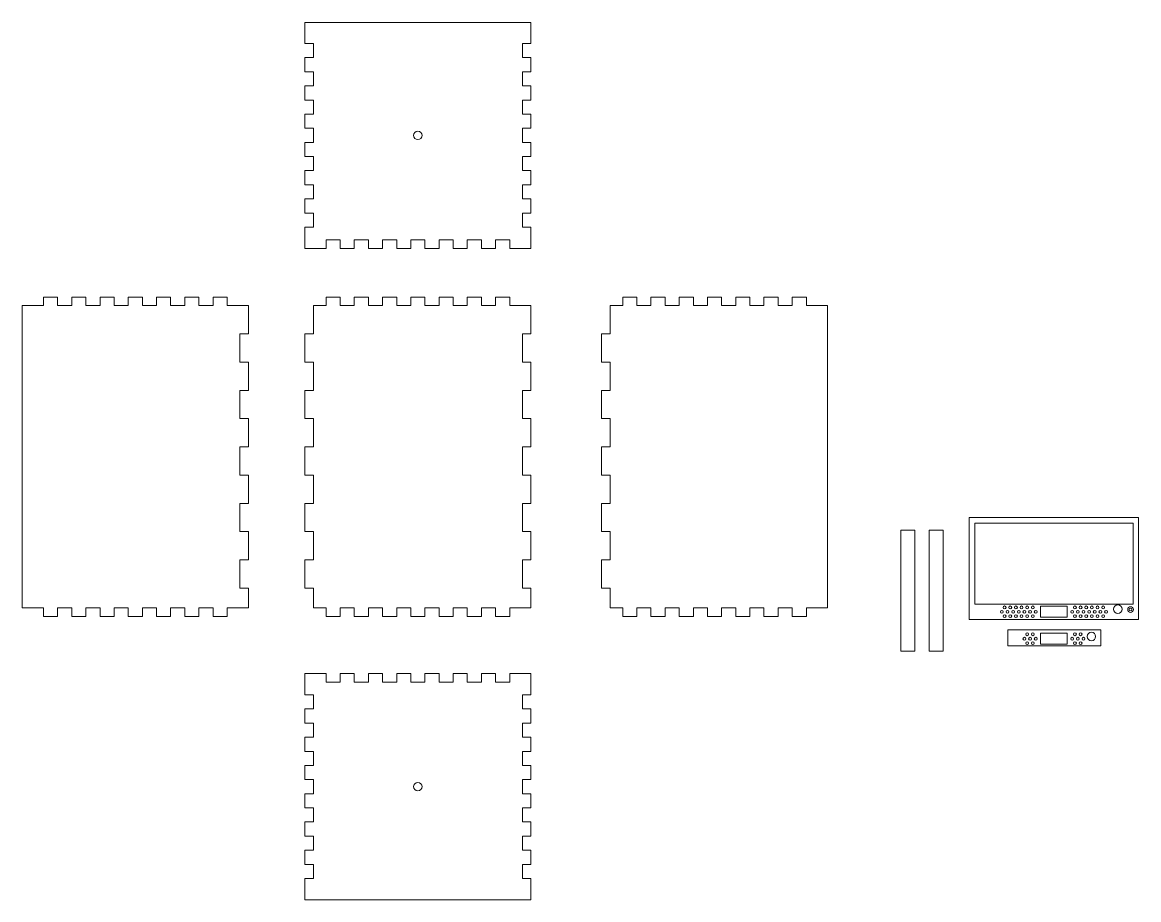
# Model space of a CAD drawing. Header units: millimetres. Extents: x -15307 to -8200, y 7864 to 9694.
# Drawn here: x -13788.3 to -13393.2, y 7954.2 to 8264.7 of the extents above; entities that cross this region are included whole.
import ezdxf

# ---------------------------------------------------------------- set-up
doc = ezdxf.new("R2010")
doc.units = ezdxf.units.MM
doc.layers.add('A-DETL', color=90, linetype='Continuous', lineweight=9)
doc.layers.add('A-DETL-THIN', color=151, linetype='Continuous', lineweight=9)

msp = doc.modelspace()

# ---------------------------------------------------------------- linework, layer by layer
at = {"layer": 'A-DETL'}
for p, q in [((-13451.24, 8087.42), (-13395.24, 8087.42)), ((-13451.24, 8058.79), (-13451.24, 8087.42)), ((-13395.24, 8087.42), (-13395.24, 8058.79)), ((-13395.24, 8058.79), (-13451.24, 8058.79)), ((-13418.53, 8058), (-13427.94, 8058)), ((-13427.94, 8058), (-13427.94, 8054.18)), ((-13418.53, 8054.18), (-13418.53, 8058)), ((-13427.94, 8054.18), (-13418.53, 8054.18)), ((-13418.53, 8048.47), (-13427.94, 8048.47)), ((-13427.94, 8048.47), (-13427.94, 8044.64)), ((-13418.53, 8044.64), (-13418.53, 8048.47)), ((-13427.94, 8044.64), (-13418.53, 8044.64))]:
    msp.add_line(p, q, dxfattribs=at)
for centre, radius in [((-13441.68, 8056.05), 0.5), ((-13440.68, 8057.6), 0.5), ((-13439.68, 8056.05), 0.5), ((-13438.68, 8057.6), 0.5), ((-13437.68, 8056.05), 0.5), ((-13436.68, 8057.6), 0.5), ((-13435.68, 8056.05), 0.5), ((-13434.68, 8057.6), 0.5), ((-13433.68, 8056.05), 0.5), ((-13432.68, 8057.6), 0.5), ((-13431.68, 8056.05), 0.5), ((-13430.68, 8057.6), 0.5), ((-13429.68, 8056.05), 0.5), ((-13416.79, 8056.05), 0.5), ((-13415.79, 8057.6), 0.5), ((-13414.79, 8056.05), 0.5), ((-13413.79, 8057.6), 0.5), ((-13412.79, 8056.05), 0.5), ((-13411.79, 8057.6), 0.5), ((-13410.79, 8056.05), 0.5), ((-13409.79, 8057.6), 0.5), ((-13408.79, 8056.05), 0.5), ((-13407.79, 8057.6), 0.5), ((-13406.79, 8056.05), 0.5), ((-13405.79, 8057.6), 0.5), ((-13404.79, 8056.05), 0.5), ((-13396.12, 8056.84), 1), ((-13396.12, 8056.84), 0.5), ((-13440.68, 8054.5), 0.5), ((-13438.68, 8054.5), 0.5), ((-13436.68, 8054.5), 0.5), ((-13434.68, 8054.5), 0.5), ((-13432.68, 8054.5), 0.5), ((-13430.68, 8054.5), 0.5), ((-13415.79, 8054.5), 0.5), ((-13413.79, 8054.5), 0.5), ((-13411.79, 8054.5), 0.5), ((-13409.79, 8054.5), 0.5), ((-13407.79, 8054.5), 0.5), ((-13405.79, 8054.5), 0.5), ((-13432.68, 8048.07), 0.5), ((-13430.68, 8048.07), 0.5), ((-13415.79, 8048.07), 0.5), ((-13413.79, 8048.07), 0.5), ((-13433.68, 8046.52), 0.5), ((-13432.68, 8044.97), 0.5), ((-13431.68, 8046.52), 0.5), ((-13430.68, 8044.97), 0.5), ((-13429.68, 8046.52), 0.5), ((-13416.79, 8046.52), 0.5), ((-13415.79, 8044.97), 0.5), ((-13414.79, 8046.52), 0.5), ((-13413.79, 8044.97), 0.5), ((-13412.79, 8046.52), 0.5)]:
    msp.add_circle(centre, radius, dxfattribs=at)
at = {"layer": 'A-DETL-THIN'}
for p, q in [((-13608.35, 8264.68), (-13688.35, 8264.68)), ((-13688.35, 8257.18), (-13688.35, 8264.68)), ((-13608.35, 8257.18), (-13608.35, 8264.68)), ((-13688.35, 8257.18), (-13685.35, 8257.18)), ((-13685.35, 8257.18), (-13685.35, 8252.18)), ((-13608.35, 8257.18), (-13611.35, 8257.18)), ((-13611.35, 8257.18), (-13611.35, 8252.18)), ((-13685.35, 8252.18), (-13688.35, 8252.18)), ((-13688.35, 8252.18), (-13688.35, 8247.18)), ((-13611.35, 8252.18), (-13608.35, 8252.18)), ((-13608.35, 8252.18), (-13608.35, 8247.18)), ((-13688.35, 8247.18), (-13685.35, 8247.18)), ((-13685.35, 8247.18), (-13685.35, 8242.18)), ((-13608.35, 8247.18), (-13611.35, 8247.18)), ((-13611.35, 8247.18), (-13611.35, 8242.18)), ((-13685.35, 8242.18), (-13688.35, 8242.18)), ((-13688.35, 8242.18), (-13688.35, 8237.18)), ((-13611.35, 8242.18), (-13608.35, 8242.18)), ((-13608.35, 8242.18), (-13608.35, 8237.18)), ((-13688.35, 8237.18), (-13685.35, 8237.18)), ((-13685.35, 8237.18), (-13685.35, 8232.18)), ((-13608.35, 8237.18), (-13611.35, 8237.18)), ((-13611.35, 8237.18), (-13611.35, 8232.18)), ((-13685.35, 8232.18), (-13688.35, 8232.18)), ((-13688.35, 8232.18), (-13688.35, 8227.18)), ((-13611.35, 8232.18), (-13608.35, 8232.18)), ((-13608.35, 8232.18), (-13608.35, 8227.18)), ((-13688.35, 8227.18), (-13685.35, 8227.18)), ((-13685.35, 8227.18), (-13685.35, 8222.18)), ((-13608.35, 8227.18), (-13611.35, 8227.18)), ((-13611.35, 8227.18), (-13611.35, 8222.18)), ((-13685.35, 8222.18), (-13688.35, 8222.18)), ((-13688.35, 8222.18), (-13688.35, 8217.18)), ((-13611.35, 8222.18), (-13608.35, 8222.18)), ((-13608.35, 8222.18), (-13608.35, 8217.18)), ((-13688.35, 8217.18), (-13685.35, 8217.18)), ((-13685.35, 8217.18), (-13685.35, 8212.18)), ((-13608.35, 8217.18), (-13611.35, 8217.18)), ((-13611.35, 8217.18), (-13611.35, 8212.18)), ((-13685.35, 8212.18), (-13688.35, 8212.18)), ((-13688.35, 8212.18), (-13688.35, 8207.18)), ((-13611.35, 8212.18), (-13608.35, 8212.18)), ((-13608.35, 8212.18), (-13608.35, 8207.18)), ((-13688.35, 8207.18), (-13685.35, 8207.18)), ((-13685.35, 8207.18), (-13685.35, 8202.18)), ((-13608.35, 8207.18), (-13611.35, 8207.18)), ((-13611.35, 8207.18), (-13611.35, 8202.18)), ((-13685.35, 8202.18), (-13688.35, 8202.18)), ((-13688.35, 8202.18), (-13688.35, 8197.18)), ((-13611.35, 8202.18), (-13608.35, 8202.18)), ((-13608.35, 8202.18), (-13608.35, 8197.18)), ((-13688.35, 8197.18), (-13685.35, 8197.18)), ((-13685.35, 8197.18), (-13685.35, 8192.18)), ((-13608.35, 8197.18), (-13611.35, 8197.18)), ((-13611.35, 8197.18), (-13611.35, 8192.18)), ((-13685.35, 8192.18), (-13688.35, 8192.18)), ((-13688.35, 8192.18), (-13688.35, 8184.68)), ((-13611.35, 8192.18), (-13608.35, 8192.18)), ((-13608.35, 8192.18), (-13608.35, 8184.68)), ((-13680.85, 8184.68), (-13680.85, 8187.68)), ((-13680.85, 8187.68), (-13675.85, 8187.68)), ((-13675.85, 8187.68), (-13675.85, 8184.68)), ((-13670.85, 8184.68), (-13670.85, 8187.68)), ((-13670.85, 8187.68), (-13665.85, 8187.68)), ((-13665.85, 8187.68), (-13665.85, 8184.68)), ((-13660.85, 8184.68), (-13660.85, 8187.68)), ((-13660.85, 8187.68), (-13655.85, 8187.68)), ((-13655.85, 8187.68), (-13655.85, 8184.68)), ((-13650.85, 8184.68), (-13650.85, 8187.68)), ((-13650.85, 8187.68), (-13645.85, 8187.68)), ((-13645.85, 8187.68), (-13645.85, 8184.68)), ((-13640.85, 8184.68), (-13640.85, 8187.68)), ((-13640.85, 8187.68), (-13635.85, 8187.68)), ((-13635.85, 8187.68), (-13635.85, 8184.68)), ((-13630.85, 8184.68), (-13630.85, 8187.68)), ((-13630.85, 8187.68), (-13625.85, 8187.68)), ((-13625.85, 8187.68), (-13625.85, 8184.68)), ((-13620.85, 8184.68), (-13620.85, 8187.68)), ((-13620.85, 8187.68), (-13615.85, 8187.68)), ((-13615.85, 8187.68), (-13615.85, 8184.68)), ((-13680.85, 8184.68), (-13688.35, 8184.68)), ((-13675.85, 8184.68), (-13670.85, 8184.68)), ((-13665.85, 8184.68), (-13660.85, 8184.68)), ((-13655.85, 8184.68), (-13650.85, 8184.68)), ((-13645.85, 8184.68), (-13640.85, 8184.68)), ((-13635.85, 8184.68), (-13630.85, 8184.68)), ((-13625.85, 8184.68), (-13620.85, 8184.68)), ((-13615.85, 8184.68), (-13608.35, 8184.68)), ((-13780.85, 8164.42), (-13780.85, 8167.42)), ((-13780.85, 8167.42), (-13775.85, 8167.42)), ((-13775.85, 8167.42), (-13775.85, 8164.42)), ((-13770.85, 8164.42), (-13770.85, 8167.42)), ((-13770.85, 8167.42), (-13765.85, 8167.42)), ((-13765.85, 8167.42), (-13765.85, 8164.42)), ((-13760.85, 8164.42), (-13760.85, 8167.42)), ((-13760.85, 8167.42), (-13755.85, 8167.42)), ((-13755.85, 8167.42), (-13755.85, 8164.42)), ((-13750.85, 8164.42), (-13750.85, 8167.42)), ((-13750.85, 8167.42), (-13745.85, 8167.42)), ((-13745.85, 8167.42), (-13745.85, 8164.42)), ((-13740.85, 8164.42), (-13740.85, 8167.42)), ((-13740.85, 8167.42), (-13735.85, 8167.42)), ((-13735.85, 8167.42), (-13735.85, 8164.42)), ((-13730.85, 8164.42), (-13730.85, 8167.42)), ((-13730.85, 8167.42), (-13725.85, 8167.42)), ((-13725.85, 8167.42), (-13725.85, 8164.42)), ((-13720.85, 8164.42), (-13720.85, 8167.42)), ((-13720.85, 8167.42), (-13715.85, 8167.42)), ((-13715.85, 8167.42), (-13715.85, 8164.42)), ((-13680.85, 8164.42), (-13680.85, 8167.42)), ((-13680.85, 8167.42), (-13675.85, 8167.42)), ((-13675.85, 8167.42), (-13675.85, 8164.42)), ((-13670.85, 8164.42), (-13670.85, 8167.42)), ((-13670.85, 8167.42), (-13665.85, 8167.42)), ((-13665.85, 8167.42), (-13665.85, 8164.42)), ((-13660.85, 8164.42), (-13660.85, 8167.42)), ((-13660.85, 8167.42), (-13655.85, 8167.42)), ((-13655.85, 8167.42), (-13655.85, 8164.42)), ((-13650.85, 8164.42), (-13650.85, 8167.42)), ((-13650.85, 8167.42), (-13645.85, 8167.42)), ((-13645.85, 8167.42), (-13645.85, 8164.42)), ((-13640.85, 8164.42), (-13640.85, 8167.42)), ((-13640.85, 8167.42), (-13635.85, 8167.42)), ((-13635.85, 8167.42), (-13635.85, 8164.42)), ((-13630.85, 8164.42), (-13630.85, 8167.42)), ((-13630.85, 8167.42), (-13625.85, 8167.42)), ((-13625.85, 8167.42), (-13625.85, 8164.42)), ((-13620.85, 8164.42), (-13620.85, 8167.42)), ((-13620.85, 8167.42), (-13615.85, 8167.42)), ((-13615.85, 8167.42), (-13615.85, 8164.42)), ((-13575.85, 8164.42), (-13575.85, 8167.42)), ((-13575.85, 8167.42), (-13570.85, 8167.42)), ((-13570.85, 8167.42), (-13570.85, 8164.42)), ((-13565.85, 8164.42), (-13565.85, 8167.42)), ((-13565.85, 8167.42), (-13560.85, 8167.42)), ((-13560.85, 8167.42), (-13560.85, 8164.42)), ((-13555.85, 8164.42), (-13555.85, 8167.42)), ((-13555.85, 8167.42), (-13550.85, 8167.42)), ((-13550.85, 8167.42), (-13550.85, 8164.42)), ((-13545.85, 8164.42), (-13545.85, 8167.42)), ((-13545.85, 8167.42), (-13540.85, 8167.42)), ((-13540.85, 8167.42), (-13540.85, 8164.42)), ((-13535.85, 8164.42), (-13535.85, 8167.42)), ((-13535.85, 8167.42), (-13530.85, 8167.42)), ((-13530.85, 8167.42), (-13530.85, 8164.42)), ((-13525.85, 8164.42), (-13525.85, 8167.42)), ((-13525.85, 8167.42), (-13520.85, 8167.42)), ((-13520.85, 8167.42), (-13520.85, 8164.42)), ((-13515.85, 8164.42), (-13515.85, 8167.42)), ((-13515.85, 8167.42), (-13510.85, 8167.42)), ((-13510.85, 8167.42), (-13510.85, 8164.42)), ((-13788.35, 8057.42), (-13788.35, 8164.42)), ((-13780.85, 8164.42), (-13788.35, 8164.42)), ((-13775.85, 8164.42), (-13770.85, 8164.42)), ((-13765.85, 8164.42), (-13760.85, 8164.42)), ((-13755.85, 8164.42), (-13750.85, 8164.42)), ((-13745.85, 8164.42), (-13740.85, 8164.42)), ((-13735.85, 8164.42), (-13730.85, 8164.42)), ((-13725.85, 8164.42), (-13720.85, 8164.42)), ((-13715.85, 8164.42), (-13708.35, 8164.42)), ((-13708.35, 8164.42), (-13708.35, 8154.42)), ((-13685.35, 8164.42), (-13685.35, 8154.42)), ((-13680.85, 8164.42), (-13685.35, 8164.42)), ((-13675.85, 8164.42), (-13670.85, 8164.42)), ((-13665.85, 8164.42), (-13660.85, 8164.42)), ((-13655.85, 8164.42), (-13650.85, 8164.42)), ((-13645.85, 8164.42), (-13640.85, 8164.42)), ((-13635.85, 8164.42), (-13630.85, 8164.42)), ((-13625.85, 8164.42), (-13620.85, 8164.42)), ((-13615.85, 8164.42), (-13608.35, 8164.42)), ((-13608.35, 8164.42), (-13608.35, 8154.42)), ((-13580.35, 8164.42), (-13580.35, 8154.42)), ((-13575.85, 8164.42), (-13580.35, 8164.42)), ((-13570.85, 8164.42), (-13565.85, 8164.42)), ((-13560.85, 8164.42), (-13555.85, 8164.42)), ((-13550.85, 8164.42), (-13545.85, 8164.42)), ((-13540.85, 8164.42), (-13535.85, 8164.42)), ((-13530.85, 8164.42), (-13525.85, 8164.42)), ((-13520.85, 8164.42), (-13515.85, 8164.42)), ((-13510.85, 8164.42), (-13503.35, 8164.42)), ((-13503.35, 8164.42), (-13503.35, 8057.42)), ((-13711.35, 8154.42), (-13708.35, 8154.42)), ((-13711.35, 8144.42), (-13711.35, 8154.42)), ((-13688.35, 8154.42), (-13685.35, 8154.42)), ((-13688.35, 8144.42), (-13688.35, 8154.42)), ((-13611.35, 8154.42), (-13608.35, 8154.42)), ((-13611.35, 8144.42), (-13611.35, 8154.42)), ((-13583.35, 8154.42), (-13580.35, 8154.42)), ((-13583.35, 8144.42), (-13583.35, 8154.42)), ((-13711.35, 8144.42), (-13708.35, 8144.42)), ((-13708.35, 8144.42), (-13708.35, 8134.42)), ((-13688.35, 8144.42), (-13685.35, 8144.42)), ((-13685.35, 8144.42), (-13685.35, 8134.42)), ((-13611.35, 8144.42), (-13608.35, 8144.42)), ((-13608.35, 8144.42), (-13608.35, 8134.42)), ((-13583.35, 8144.42), (-13580.35, 8144.42)), ((-13580.35, 8144.42), (-13580.35, 8134.42)), ((-13711.35, 8134.42), (-13708.35, 8134.42)), ((-13711.35, 8124.42), (-13711.35, 8134.42)), ((-13688.35, 8134.42), (-13685.35, 8134.42)), ((-13688.35, 8124.42), (-13688.35, 8134.42)), ((-13611.35, 8134.42), (-13608.35, 8134.42)), ((-13611.35, 8124.42), (-13611.35, 8134.42)), ((-13583.35, 8134.42), (-13580.35, 8134.42)), ((-13583.35, 8124.42), (-13583.35, 8134.42)), ((-13711.35, 8124.42), (-13708.35, 8124.42)), ((-13708.35, 8124.42), (-13708.35, 8114.42)), ((-13688.35, 8124.42), (-13685.35, 8124.42)), ((-13685.35, 8124.42), (-13685.35, 8114.42)), ((-13611.35, 8124.42), (-13608.35, 8124.42)), ((-13608.35, 8124.42), (-13608.35, 8114.42)), ((-13583.35, 8124.42), (-13580.35, 8124.42)), ((-13580.35, 8124.42), (-13580.35, 8114.42)), ((-13711.35, 8114.42), (-13708.35, 8114.42)), ((-13711.35, 8104.42), (-13711.35, 8114.42)), ((-13688.35, 8114.42), (-13685.35, 8114.42)), ((-13688.35, 8104.42), (-13688.35, 8114.42)), ((-13611.35, 8114.42), (-13608.35, 8114.42)), ((-13611.35, 8104.42), (-13611.35, 8114.42)), ((-13583.35, 8114.42), (-13580.35, 8114.42)), ((-13583.35, 8104.42), (-13583.35, 8114.42)), ((-13711.35, 8104.42), (-13708.35, 8104.42)), ((-13708.35, 8104.42), (-13708.35, 8094.42)), ((-13688.35, 8104.42), (-13685.35, 8104.42)), ((-13685.35, 8104.42), (-13685.35, 8094.42)), ((-13611.35, 8104.42), (-13608.35, 8104.42)), ((-13608.35, 8104.42), (-13608.35, 8094.42)), ((-13583.35, 8104.42), (-13580.35, 8104.42)), ((-13580.35, 8104.42), (-13580.35, 8094.42)), ((-13711.35, 8094.42), (-13708.35, 8094.42)), ((-13711.35, 8084.42), (-13711.35, 8094.42)), ((-13688.35, 8094.42), (-13685.35, 8094.42)), ((-13688.35, 8084.42), (-13688.35, 8094.42)), ((-13611.35, 8094.42), (-13608.35, 8094.42)), ((-13611.35, 8084.42), (-13611.35, 8094.42)), ((-13583.35, 8094.42), (-13580.35, 8094.42)), ((-13583.35, 8084.42), (-13583.35, 8094.42)), ((-13453.24, 8053.3), (-13453.24, 8089.42)), ((-13453.24, 8089.42), (-13393.24, 8089.42)), ((-13393.24, 8089.42), (-13393.24, 8053.3)), ((-13711.35, 8084.42), (-13708.35, 8084.42)), ((-13708.35, 8084.42), (-13708.35, 8074.42)), ((-13688.35, 8084.42), (-13685.35, 8084.42)), ((-13685.35, 8084.42), (-13685.35, 8074.42)), ((-13611.35, 8084.42), (-13608.35, 8084.42)), ((-13608.35, 8084.42), (-13608.35, 8074.42)), ((-13583.35, 8084.42), (-13580.35, 8084.42)), ((-13580.35, 8084.42), (-13580.35, 8074.42)), ((-13477.44, 8084.97), (-13472.44, 8084.97)), ((-13477.44, 8084.97), (-13477.44, 8042.05)), ((-13472.44, 8084.97), (-13472.44, 8042.05)), ((-13467.44, 8084.97), (-13462.44, 8084.97)), ((-13467.44, 8084.97), (-13467.44, 8042.05)), ((-13462.44, 8084.97), (-13462.44, 8042.05)), ((-13711.35, 8074.42), (-13708.35, 8074.42)), ((-13711.35, 8074.42), (-13711.35, 8064.42)), ((-13688.35, 8074.42), (-13685.35, 8074.42)), ((-13688.35, 8074.42), (-13688.35, 8064.42)), ((-13611.35, 8074.42), (-13608.35, 8074.42)), ((-13611.35, 8074.42), (-13611.35, 8064.42)), ((-13583.35, 8074.42), (-13580.35, 8074.42)), ((-13583.35, 8074.42), (-13583.35, 8064.42)), ((-13711.35, 8064.42), (-13708.35, 8064.42)), ((-13708.35, 8064.42), (-13708.35, 8057.42)), ((-13688.35, 8064.42), (-13685.35, 8064.42)), ((-13685.35, 8064.42), (-13685.35, 8057.42)), ((-13611.35, 8064.42), (-13608.35, 8064.42)), ((-13608.35, 8064.42), (-13608.35, 8057.42)), ((-13583.35, 8064.42), (-13580.35, 8064.42)), ((-13580.35, 8064.42), (-13580.35, 8057.42)), ((-13780.85, 8057.42), (-13788.35, 8057.42)), ((-13780.85, 8057.42), (-13780.85, 8054.42)), ((-13775.85, 8054.42), (-13775.85, 8057.42)), ((-13775.85, 8057.42), (-13770.85, 8057.42)), ((-13770.85, 8057.42), (-13770.85, 8054.42)), ((-13765.85, 8054.42), (-13765.85, 8057.42)), ((-13765.85, 8057.42), (-13760.85, 8057.42)), ((-13760.85, 8057.42), (-13760.85, 8054.42)), ((-13755.85, 8054.42), (-13755.85, 8057.42)), ((-13755.85, 8057.42), (-13750.85, 8057.42)), ((-13750.85, 8057.42), (-13750.85, 8054.42)), ((-13745.85, 8054.42), (-13745.85, 8057.42)), ((-13745.85, 8057.42), (-13740.85, 8057.42)), ((-13740.85, 8057.42), (-13740.85, 8054.42)), ((-13735.85, 8054.42), (-13735.85, 8057.42)), ((-13735.85, 8057.42), (-13730.85, 8057.42)), ((-13730.85, 8057.42), (-13730.85, 8054.42)), ((-13725.85, 8054.42), (-13725.85, 8057.42)), ((-13725.85, 8057.42), (-13720.85, 8057.42)), ((-13720.85, 8057.42), (-13720.85, 8054.42)), ((-13715.85, 8054.42), (-13715.85, 8057.42)), ((-13715.85, 8057.42), (-13708.35, 8057.42)), ((-13680.85, 8057.42), (-13685.35, 8057.42)), ((-13680.85, 8057.42), (-13680.85, 8054.42)), ((-13675.85, 8054.42), (-13675.85, 8057.42)), ((-13675.85, 8057.42), (-13670.85, 8057.42)), ((-13670.85, 8057.42), (-13670.85, 8054.42)), ((-13665.85, 8054.42), (-13665.85, 8057.42)), ((-13665.85, 8057.42), (-13660.85, 8057.42)), ((-13660.85, 8057.42), (-13660.85, 8054.42)), ((-13655.85, 8054.42), (-13655.85, 8057.42)), ((-13655.85, 8057.42), (-13650.85, 8057.42)), ((-13650.85, 8057.42), (-13650.85, 8054.42)), ((-13645.85, 8054.42), (-13645.85, 8057.42)), ((-13645.85, 8057.42), (-13640.85, 8057.42)), ((-13640.85, 8057.42), (-13640.85, 8054.42)), ((-13635.85, 8054.42), (-13635.85, 8057.42)), ((-13635.85, 8057.42), (-13630.85, 8057.42)), ((-13630.85, 8057.42), (-13630.85, 8054.42)), ((-13625.85, 8054.42), (-13625.85, 8057.42)), ((-13625.85, 8057.42), (-13620.85, 8057.42)), ((-13620.85, 8057.42), (-13620.85, 8054.42)), ((-13615.85, 8054.42), (-13615.85, 8057.42)), ((-13615.85, 8057.42), (-13608.35, 8057.42)), ((-13575.85, 8057.42), (-13580.35, 8057.42)), ((-13575.85, 8057.42), (-13575.85, 8054.42)), ((-13570.85, 8054.42), (-13570.85, 8057.42)), ((-13570.85, 8057.42), (-13565.85, 8057.42)), ((-13565.85, 8057.42), (-13565.85, 8054.42)), ((-13560.85, 8054.42), (-13560.85, 8057.42)), ((-13560.85, 8057.42), (-13555.85, 8057.42)), ((-13555.85, 8057.42), (-13555.85, 8054.42)), ((-13550.85, 8054.42), (-13550.85, 8057.42)), ((-13550.85, 8057.42), (-13545.85, 8057.42)), ((-13545.85, 8057.42), (-13545.85, 8054.42)), ((-13540.85, 8054.42), (-13540.85, 8057.42)), ((-13540.85, 8057.42), (-13535.85, 8057.42)), ((-13535.85, 8057.42), (-13535.85, 8054.42)), ((-13530.85, 8054.42), (-13530.85, 8057.42)), ((-13530.85, 8057.42), (-13525.85, 8057.42)), ((-13525.85, 8057.42), (-13525.85, 8054.42)), ((-13520.85, 8054.42), (-13520.85, 8057.42)), ((-13520.85, 8057.42), (-13515.85, 8057.42)), ((-13515.85, 8057.42), (-13515.85, 8054.42)), ((-13510.85, 8054.42), (-13510.85, 8057.42)), ((-13510.85, 8057.42), (-13503.35, 8057.42)), ((-13780.85, 8054.42), (-13775.85, 8054.42)), ((-13770.85, 8054.42), (-13765.85, 8054.42)), ((-13760.85, 8054.42), (-13755.85, 8054.42)), ((-13750.85, 8054.42), (-13745.85, 8054.42)), ((-13740.85, 8054.42), (-13735.85, 8054.42)), ((-13730.85, 8054.42), (-13725.85, 8054.42)), ((-13720.85, 8054.42), (-13715.85, 8054.42)), ((-13680.85, 8054.42), (-13675.85, 8054.42)), ((-13670.85, 8054.42), (-13665.85, 8054.42)), ((-13660.85, 8054.42), (-13655.85, 8054.42)), ((-13650.85, 8054.42), (-13645.85, 8054.42)), ((-13640.85, 8054.42), (-13635.85, 8054.42)), ((-13630.85, 8054.42), (-13625.85, 8054.42)), ((-13620.85, 8054.42), (-13615.85, 8054.42)), ((-13575.85, 8054.42), (-13570.85, 8054.42)), ((-13565.85, 8054.42), (-13560.85, 8054.42)), ((-13555.85, 8054.42), (-13550.85, 8054.42)), ((-13545.85, 8054.42), (-13540.85, 8054.42)), ((-13535.85, 8054.42), (-13530.85, 8054.42)), ((-13525.85, 8054.42), (-13520.85, 8054.42)), ((-13515.85, 8054.42), (-13510.85, 8054.42)), ((-13393.24, 8053.3), (-13453.24, 8053.3)), ((-13439.51, 8044.05), (-13439.51, 8049.68)), ((-13439.51, 8049.68), (-13406.59, 8049.68)), ((-13406.59, 8049.68), (-13406.59, 8044.05)), ((-13472.44, 8042.05), (-13477.44, 8042.05)), ((-13462.44, 8042.05), (-13467.44, 8042.05)), ((-13439.51, 8044.05), (-13406.59, 8044.05)), ((-13680.85, 8034.15), (-13688.35, 8034.15)), ((-13688.35, 8026.65), (-13688.35, 8034.15)), ((-13680.85, 8034.15), (-13680.85, 8031.15)), ((-13675.85, 8031.15), (-13675.85, 8034.15)), ((-13675.85, 8034.15), (-13670.85, 8034.15)), ((-13670.85, 8034.15), (-13670.85, 8031.15)), ((-13665.85, 8031.15), (-13665.85, 8034.15)), ((-13665.85, 8034.15), (-13660.85, 8034.15)), ((-13660.85, 8034.15), (-13660.85, 8031.15)), ((-13655.85, 8031.15), (-13655.85, 8034.15)), ((-13655.85, 8034.15), (-13650.85, 8034.15)), ((-13650.85, 8034.15), (-13650.85, 8031.15)), ((-13645.85, 8031.15), (-13645.85, 8034.15)), ((-13645.85, 8034.15), (-13640.85, 8034.15)), ((-13640.85, 8034.15), (-13640.85, 8031.15)), ((-13635.85, 8031.15), (-13635.85, 8034.15)), ((-13635.85, 8034.15), (-13630.85, 8034.15)), ((-13630.85, 8034.15), (-13630.85, 8031.15)), ((-13625.85, 8031.15), (-13625.85, 8034.15)), ((-13625.85, 8034.15), (-13620.85, 8034.15)), ((-13620.85, 8034.15), (-13620.85, 8031.15)), ((-13615.85, 8031.15), (-13615.85, 8034.15)), ((-13615.85, 8034.15), (-13608.35, 8034.15)), ((-13608.35, 8026.65), (-13608.35, 8034.15)), ((-13680.85, 8031.15), (-13675.85, 8031.15)), ((-13670.85, 8031.15), (-13665.85, 8031.15)), ((-13660.85, 8031.15), (-13655.85, 8031.15)), ((-13650.85, 8031.15), (-13645.85, 8031.15)), ((-13640.85, 8031.15), (-13635.85, 8031.15)), ((-13630.85, 8031.15), (-13625.85, 8031.15)), ((-13620.85, 8031.15), (-13615.85, 8031.15)), ((-13685.35, 8026.65), (-13688.35, 8026.65)), ((-13685.35, 8021.65), (-13685.35, 8026.65)), ((-13611.35, 8021.65), (-13611.35, 8026.65)), ((-13611.35, 8026.65), (-13608.35, 8026.65)), ((-13688.35, 8016.65), (-13688.35, 8021.65)), ((-13688.35, 8021.65), (-13685.35, 8021.65)), ((-13608.35, 8021.65), (-13611.35, 8021.65)), ((-13608.35, 8016.65), (-13608.35, 8021.65)), ((-13685.35, 8016.65), (-13688.35, 8016.65)), ((-13685.35, 8011.65), (-13685.35, 8016.65)), ((-13611.35, 8011.65), (-13611.35, 8016.65)), ((-13611.35, 8016.65), (-13608.35, 8016.65)), ((-13688.35, 8006.65), (-13688.35, 8011.65)), ((-13688.35, 8011.65), (-13685.35, 8011.65)), ((-13608.35, 8011.65), (-13611.35, 8011.65)), ((-13608.35, 8006.65), (-13608.35, 8011.65)), ((-13685.35, 8006.65), (-13688.35, 8006.65)), ((-13685.35, 8001.65), (-13685.35, 8006.65)), ((-13611.35, 8001.65), (-13611.35, 8006.65)), ((-13611.35, 8006.65), (-13608.35, 8006.65)), ((-13688.35, 7996.65), (-13688.35, 8001.65)), ((-13688.35, 8001.65), (-13685.35, 8001.65)), ((-13608.35, 8001.65), (-13611.35, 8001.65)), ((-13608.35, 7996.65), (-13608.35, 8001.65)), ((-13685.35, 7996.65), (-13688.35, 7996.65)), ((-13685.35, 7991.65), (-13685.35, 7996.65)), ((-13611.35, 7991.65), (-13611.35, 7996.65)), ((-13611.35, 7996.65), (-13608.35, 7996.65)), ((-13688.35, 7986.65), (-13688.35, 7991.65)), ((-13688.35, 7991.65), (-13685.35, 7991.65)), ((-13608.35, 7991.65), (-13611.35, 7991.65)), ((-13608.35, 7986.65), (-13608.35, 7991.65)), ((-13685.35, 7986.65), (-13688.35, 7986.65)), ((-13685.35, 7981.65), (-13685.35, 7986.65)), ((-13611.35, 7981.65), (-13611.35, 7986.65)), ((-13611.35, 7986.65), (-13608.35, 7986.65)), ((-13688.35, 7976.65), (-13688.35, 7981.65)), ((-13688.35, 7981.65), (-13685.35, 7981.65)), ((-13608.35, 7981.65), (-13611.35, 7981.65)), ((-13608.35, 7976.65), (-13608.35, 7981.65)), ((-13685.35, 7976.65), (-13688.35, 7976.65)), ((-13685.35, 7971.65), (-13685.35, 7976.65)), ((-13611.35, 7971.65), (-13611.35, 7976.65)), ((-13611.35, 7976.65), (-13608.35, 7976.65)), ((-13688.35, 7966.65), (-13688.35, 7971.65)), ((-13688.35, 7971.65), (-13685.35, 7971.65)), ((-13608.35, 7971.65), (-13611.35, 7971.65)), ((-13608.35, 7966.65), (-13608.35, 7971.65)), ((-13685.35, 7966.65), (-13688.35, 7966.65)), ((-13685.35, 7961.65), (-13685.35, 7966.65)), ((-13611.35, 7961.65), (-13611.35, 7966.65)), ((-13611.35, 7966.65), (-13608.35, 7966.65)), ((-13688.35, 7961.65), (-13685.35, 7961.65)), ((-13688.35, 7961.65), (-13688.35, 7954.15)), ((-13608.35, 7961.65), (-13611.35, 7961.65)), ((-13608.35, 7961.65), (-13608.35, 7954.15)), ((-13608.35, 7954.15), (-13688.35, 7954.15))]:
    msp.add_line(p, q, dxfattribs=at)
for centre in [(-13648.35, 8224.68), (-13400.6, 8056.97), (-13409.96, 8047.29), (-13648.35, 7994.15)]:
    msp.add_circle(centre, 1.5, dxfattribs=at)

doc.saveas('drawing.dxf')
